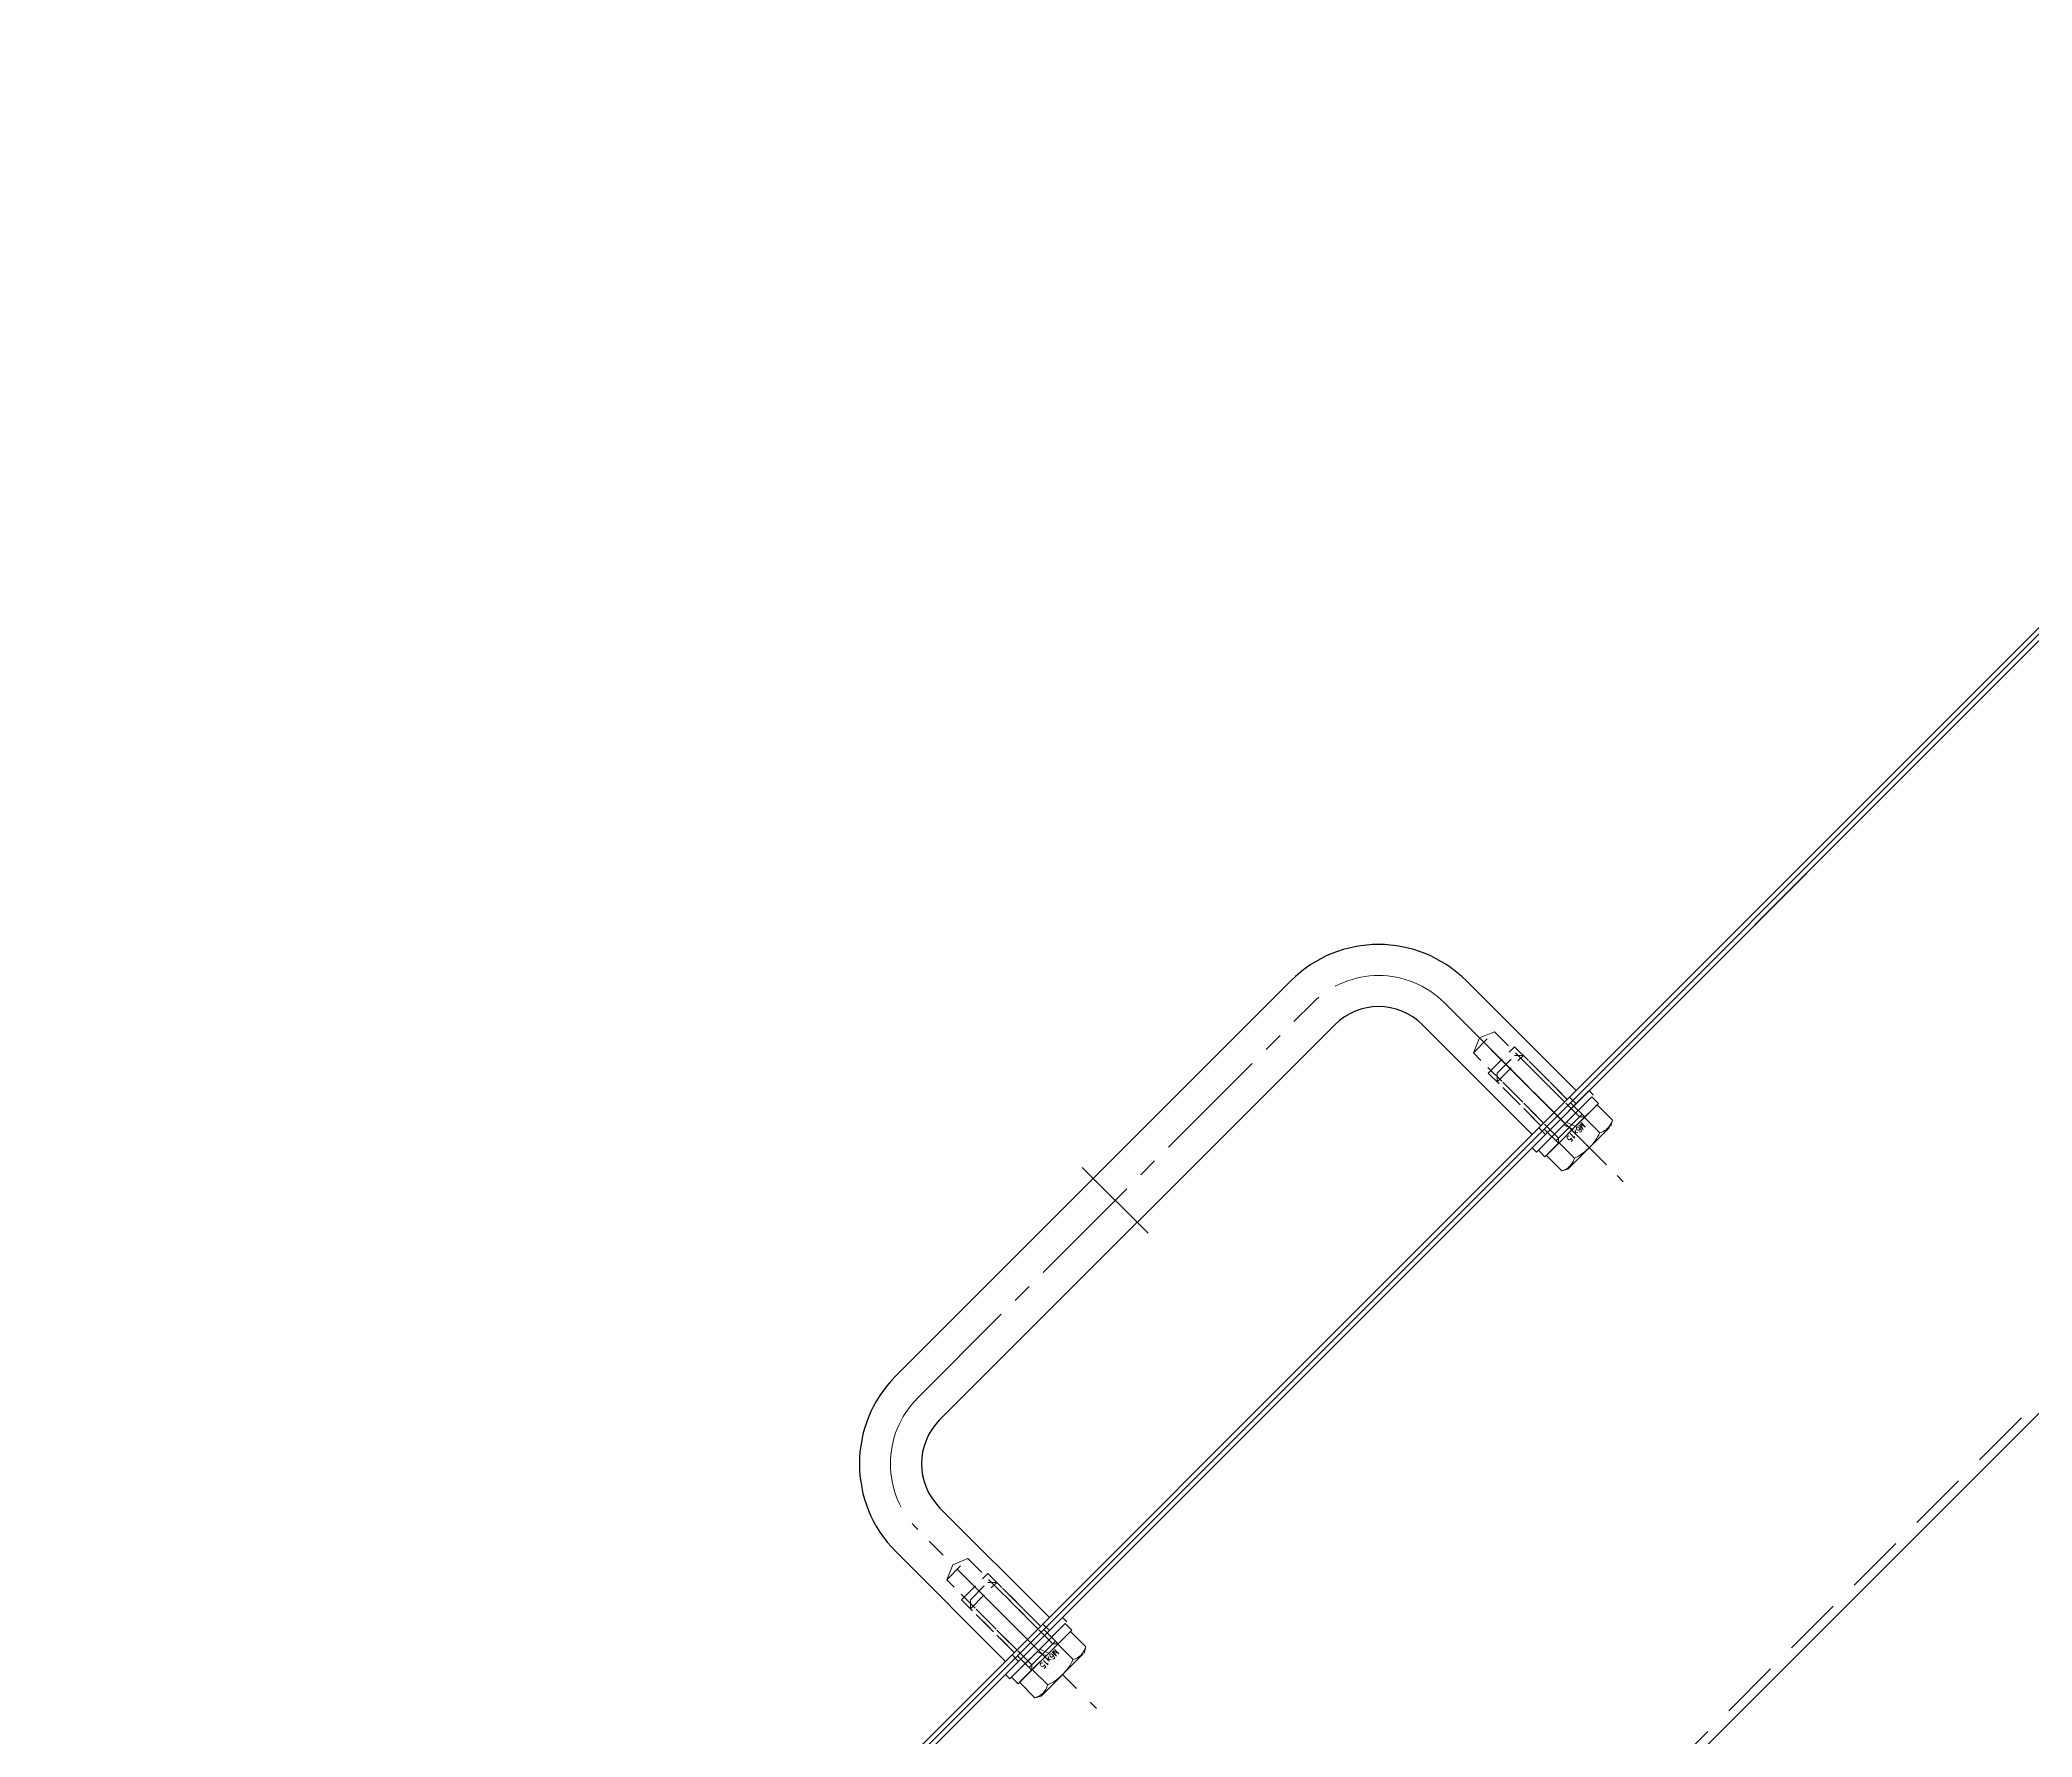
# Model space of a CAD drawing. Header units: millimetres. Extents: x 0 to 51411, y 0 to 16902.
# Drawn here: x 2559.3 to 2880.3, y 7540.8 to 7814.2 of the extents above; entities that cross this region are included whole.
import ezdxf

# ---------------------------------------------------------------- set-up
doc = ezdxf.new("R2010")
doc.units = ezdxf.units.MM
doc.linetypes.add('CENTER2', pattern=[28.575, 19.05, -3.175, 3.175, -3.175])
doc.linetypes.add('HIDDEN2', pattern=[4.7625, 3.175, -1.5875])
for name, color, linetype, lineweight in [('01_外形線', 7, 'Continuous', 25), ('03_かくれ線', 6, 'HIDDEN2', 13), ('04_中心線', 1, 'CENTER2', 9)]:
    doc.layers.add(name, color=color, linetype=linetype, lineweight=lineweight)
doc.layers.add('10_補助線', color=8, linetype='Continuous', lineweight=13, plot=False)
doc.styles.add('寸法用', font='simplex.shx', dxfattribs={"width": 0.8, "bigfont": '@extfont2.shx'})

msp = doc.modelspace()

# ---------------------------------------------------------------- linework, layer by layer
at = {"layer": '01_外形線'}
for p, q in [((2697.182, 7598.988), (2760.821, 7662.628)), ((2789.106, 7662.628), (2806.783, 7644.95)), ((2704.253, 7591.917), (2767.892, 7655.556)), ((2782.034, 7655.556), (2799.712, 7637.879)), ((2799.712, 7637.879), (2806.783, 7644.95)), ((2721.93, 7560.097), (2704.253, 7577.775)), ((2714.859, 7553.026), (2697.182, 7570.704)), ((2714.859, 7553.026), (2721.93, 7560.097))]:
    msp.add_line(p, q, dxfattribs=at)
msp.add_lwpolyline([(2560.357, 7396.402), (2927.261, 7763.306, 0.1989124), (2928.139, 7765.427), (2928.139, 7814.185), (2926.639, 7814.185), (2926.639, 7765.427, -0.1989124), (2926.2, 7764.367), (2559.296, 7397.462)], format="xyb", close=True, dxfattribs=at)
msp.add_lwpolyline([(2919.982, 7631.576), (2917.861, 7633.698), (2933.139, 7648.976), (2933.139, 7662.762, -0.4142136), (2936.139, 7665.762), (2956.139, 7665.762, 0.4142136), (2959.139, 7668.762), (2959.139, 7772.765, 0.4142136), (2956.139, 7775.765), (2940.963, 7775.765, 0.1989124), (2938.841, 7774.887), (2559.296, 7395.341), (2559.296, 7220.133), (2639.296, 7220.133), (2639.296, 7355.133), (2641.417, 7353.012), (2919.982, 7631.576)], format="xyb", dxfattribs=at)
for centre, radius, start, end in [((2774.963, 7648.485), 20, 45, 135), ((2774.963, 7648.485), 10, 45, 135), ((2711.324, 7584.846), 20, 135, 225), ((2711.324, 7584.846), 10, 135, 225)]:
    msp.add_arc(centre, radius, start, end, dxfattribs=at)
at = {"layer": '03_かくれ線', "ltscale": 3}
for p, q in [((2805.723, 7643.889), (2806.783, 7642.829)), ((2800.773, 7638.939), (2801.833, 7637.879)), ((2918.921, 7632.637), (2640.357, 7354.072)), ((2720.87, 7559.036), (2721.93, 7557.976)), ((2715.92, 7554.087), (2716.981, 7553.026))]:
    msp.add_line(p, q, dxfattribs=at)
at = {"layer": '03_かくれ線'}
for points in [[(2801.551, 7639.717), (2790.237, 7651.031), (2793.631, 7654.425), (2804.945, 7643.111)], [(2790.237, 7651.031), (2791.231, 7653.431), (2793.631, 7654.425)], [(2801.126, 7639.293), (2792.641, 7647.778), (2796.884, 7652.021), (2805.369, 7643.536)], [(2794.055, 7646.364), (2798.298, 7650.607)], [(2794.055, 7647.778), (2796.884, 7650.607)], [(2798.298, 7650.607), (2796.884, 7650.607)], [(2807.349, 7640.707), (2797.449, 7650.607)], [(2808.197, 7640.707), (2798.298, 7650.607)], [(2794.055, 7646.364), (2794.055, 7647.778)], [(2803.955, 7637.313), (2794.055, 7647.213)], [(2803.955, 7636.465), (2794.055, 7646.364)], [(2716.698, 7554.864), (2705.384, 7566.178), (2708.778, 7569.572), (2720.092, 7558.259)], [(2705.384, 7566.178), (2706.378, 7568.578), (2708.778, 7569.572)], [(2716.274, 7554.44), (2707.788, 7562.925), (2712.031, 7567.168), (2720.516, 7558.683)], [(2709.202, 7561.511), (2713.445, 7565.754)], [(2709.202, 7562.925), (2712.031, 7565.754)], [(2713.445, 7565.754), (2712.031, 7565.754)], [(2722.496, 7555.854), (2712.597, 7565.754)], [(2723.345, 7555.854), (2713.445, 7565.754)], [(2709.202, 7561.511), (2709.202, 7562.925)], [(2719.102, 7552.46), (2709.202, 7562.36)], [(2719.102, 7551.612), (2709.202, 7561.511)]]:
    msp.add_lwpolyline(points, dxfattribs=at)
at = {"layer": '03_かくれ線', "ltscale": 3}
for points in [[(2808.905, 7644.95), (2799.712, 7635.757), (2800.419, 7635.05), (2809.612, 7644.243)], [(2724.052, 7560.097), (2714.859, 7550.905), (2715.566, 7550.198), (2724.759, 7559.39)]]:
    msp.add_lwpolyline(points, close=True, dxfattribs=at)
for points in [[(2801.994, 7634.503), (2810.159, 7642.668)], [(2801.994, 7634.503), (2810.159, 7642.668)], [(2805.228, 7639.859), (2809.329, 7643.96)], [(2806.674, 7639.184), (2810.389, 7642.899)], [(2810.389, 7642.899), (2809.329, 7643.96)], [(2810.159, 7642.668), (2812.63, 7640.197)], [(2800.702, 7635.333), (2804.803, 7639.434)], [(2807.773, 7641.131), (2803.531, 7636.889)], [(2804.803, 7639.434), (2806.25, 7638.76)], [(2805.228, 7639.859), (2806.674, 7639.184)], [(2805.44, 7632.293), (2812.369, 7639.222)], [(2807.349, 7640.707), (2808.197, 7640.707)], [(2808.117, 7640.627), (2810.589, 7638.155)], [(2812.63, 7640.197), (2812.369, 7639.222)], [(2801.763, 7634.273), (2806.25, 7638.76)], [(2803.955, 7637.313), (2803.955, 7636.465)], [(2804.035, 7636.545), (2806.507, 7634.073)], [(2800.702, 7635.333), (2801.763, 7634.273)], [(2801.994, 7634.503), (2804.465, 7632.032)], [(2804.465, 7632.032), (2805.44, 7632.293)], [(2720.375, 7555.006), (2724.476, 7559.107)], [(2725.537, 7558.046), (2724.476, 7559.107)], [(2717.141, 7549.651), (2725.306, 7557.816)], [(2717.141, 7549.651), (2725.306, 7557.816)], [(2722.92, 7556.279), (2718.678, 7552.036)], [(2721.821, 7554.331), (2725.537, 7558.046)], [(2722.496, 7555.854), (2723.345, 7555.854)], [(2723.265, 7555.774), (2725.736, 7553.302)], [(2725.306, 7557.816), (2727.778, 7555.344)], [(2727.778, 7555.344), (2727.517, 7554.369)], [(2715.849, 7550.48), (2719.951, 7554.582)], [(2716.91, 7549.42), (2721.397, 7553.907)], [(2719.102, 7552.46), (2719.102, 7551.612)], [(2719.951, 7554.582), (2721.397, 7553.907)], [(2720.375, 7555.006), (2721.821, 7554.331)], [(2720.587, 7547.44), (2727.517, 7554.369)], [(2715.849, 7550.48), (2716.91, 7549.42)], [(2717.141, 7549.651), (2719.613, 7547.179)], [(2719.182, 7551.692), (2721.654, 7549.22)], [(2719.613, 7547.179), (2720.587, 7547.44)]]:
    msp.add_lwpolyline(points, dxfattribs=at)
for points in [[(2810.589, 7638.155, 0.2679491), (2812.63, 7640.197)], [(2806.507, 7634.073, 0.1747), (2810.589, 7638.155)], [(2804.465, 7632.032, 0.2679491), (2806.507, 7634.073)], [(2725.736, 7553.302, 0.2679491), (2727.778, 7555.344)], [(2721.654, 7549.22, 0.1747), (2725.736, 7553.302)], [(2719.613, 7547.179, 0.2679491), (2721.654, 7549.22)]]:
    msp.add_lwpolyline(points, format="xyb", dxfattribs=at)
at = {"layer": '04_中心線'}
for p, q in [((2700.717, 7595.452), (2764.357, 7659.092)), ((2785.57, 7659.092), (2805.369, 7639.293)), ((2793.171, 7651.491), (2814.385, 7630.277)), ((2727.234, 7632.575), (2737.84, 7621.969)), ((2720.516, 7554.44), (2700.717, 7574.239)), ((2708.319, 7566.638), (2729.532, 7545.425))]:
    msp.add_line(p, q, dxfattribs=at)
msp.add_lwpolyline([(2811.662, 7633), (2798.227, 7646.435)], dxfattribs=at)
for centre, start, end in [((2774.963, 7648.485), 45, 135), ((2711.324, 7584.846), 135, 225)]:
    msp.add_arc(centre, 15, start, end, dxfattribs=at)
at = {"layer": '10_補助線'}
msp.add_lwpolyline([(2927.389, 7814.185), (2927.389, 7765.427, -0.1989124), (2926.73, 7763.836), (2559.826, 7396.932)], format="xyb", dxfattribs=at)

# ---------------------------------------------------------------- texts
at = {"layer": '03_かくれ線', "ltscale": 3, "style": '寸法用', "width": 0.8}
for p in [(2807.709, 7639.887), (2722.856, 7555.034)]:
    msp.add_text('M6×15', height=1, rotation=225, dxfattribs=at).set_placement(p)

doc.saveas('drawing.dxf')
